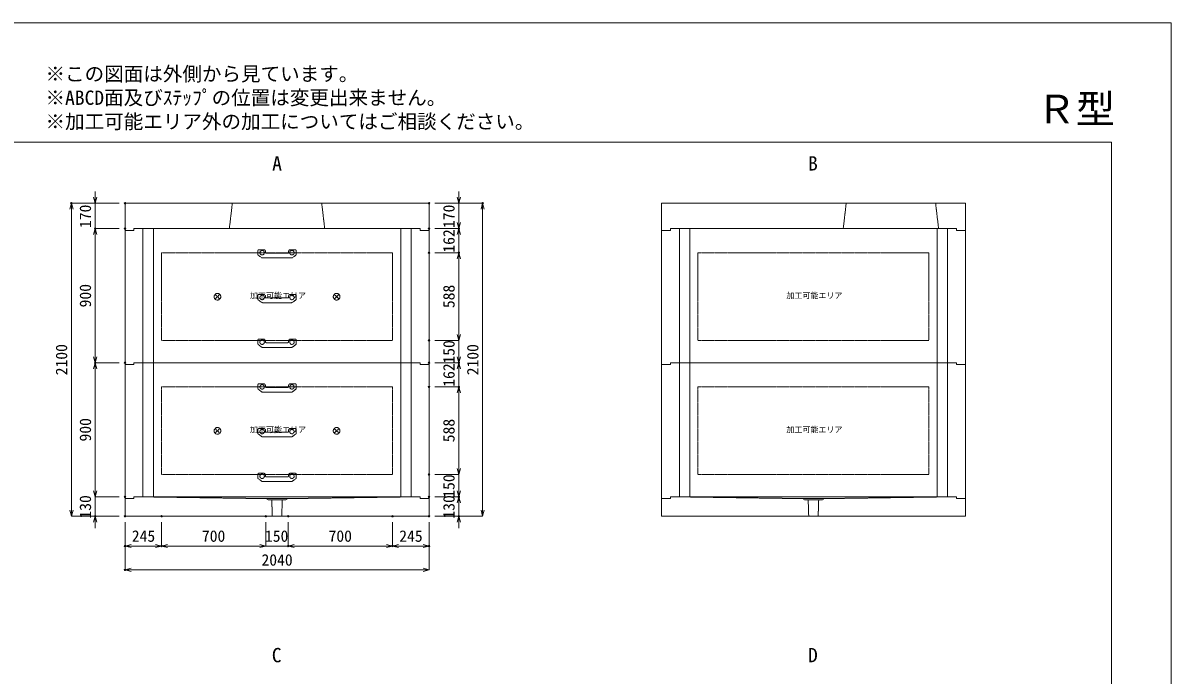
# Model space of a CAD drawing. Units: millimetres, scale not verified. Extents: x -5940 to 5940, y -4200 to 4200.
# Drawn here: x -1765 to 5940, y -176 to 4200 of the extents above; entities that cross this region are included whole.
import ezdxf
from ezdxf.enums import TextEntityAlignment as Align

# ---------------------------------------------------------------- set-up
doc = ezdxf.new("R2010")
doc.units = ezdxf.units.MM
doc.header["$LTSCALE"] = 20
doc.header["$PDMODE"] = 32
doc.header["$PDSIZE"] = 10
doc.linetypes.add('LONG_DASHED1', pattern=[7, 6, -1])
doc.linetypes.add('LONG_DOUBLE_CHAIN', pattern=[21.8, 18, -1, 0.6, -0.6, 0.6, -1])
for name, color, linetype, lineweight in [('0-0_D-TTL', 7, 'Continuous', 9), ('0-1_Defpoints', 7, 'Continuous', 9), ('0-3_D-TTL-TXT', 7, 'Continuous', 9), ('0-4_D-STR-TXT', 7, 'Continuous', 9), ('0-5_D-STR-DIM', 3, 'Continuous', 9), ('0-6_0', 7, 'Continuous', 9), ('0-7_D-STR', 7, 'Continuous', 9), ('0-9_D-STR-STR3', 2, 'LONG_DASHED1', 9), ('0-A_D-STR-STR5', 1, 'LONG_DOUBLE_CHAIN', 9)]:
    doc.layers.add(name, color=color, linetype=linetype, lineweight=lineweight)
doc.styles.add('ＭＳ ゴシック', font='')
doc.styles.get('ＭＳ ゴシック').set_extended_font_data('MS Gothic')

# ---------------------------------------------------------------- blocks, each defined once
blk = doc.blocks.new('A$C4DE05FD1')
at = {"layer": '0-0_D-TTL', "color": 134}
for p, q in [((4000, 76000), (114800, 76000)), ((114800, 76000), (114800, 4000))]:
    blk.add_line(p, q, dxfattribs=at)
at = {"layer": '0-1_Defpoints', "color": 134}
for p, q in [((0, 84000), (118800, 84000)), ((118800, 84000), (118800, 0))]:
    blk.add_line(p, q, dxfattribs=at)
at = {"layer": '0-3_D-TTL-TXT', "style": 'ＭＳ ゴシック'}
for s, p in [('※この図面は外側から見ています。', (43260.9, 79815.7)), ('※ABCD面及びｽﾃｯﾌﾟの位置は変更出来ません。', (43260.9, 78215.7)), ('※加工可能エリア外の加工についてはご相談ください。', (43260.9, 76615.7))]:
    blk.add_text(s, height=962.2, dxfattribs=at).set_placement(p, align=Align.BOTTOM_LEFT)
blk = doc.blocks.new('_Open30')
at = {"layer": '0-6_0'}
blk.add_line((0, 0), (-20, 0), dxfattribs=at)
blk.add_lwpolyline([(-20, 5.36), (0, 0), (-20, -5.36)], dxfattribs=at)
blk = doc.blocks.new('A$C31CA379A')
at = {"layer": '0-4_D-STR-TXT', "style": 'ＭＳ ゴシック'}
for s, p in [('A', (-325.9, -2190.5)), ('B', (35638.6, -2190.5)), ('C', (-351.4, -35190.5)), ('D', (35638.6, -35190.5))]:
    blk.add_text(s, height=962.2, dxfattribs=at).set_placement(p, align=Align.BOTTOM_LEFT)
blk = doc.blocks.new('A$C53D37B31')
at = {"layer": '0-7_D-STR'}
for p, q in [((-20400, 3400), (20400, 3400)), ((-20400, 3400), (-20400, -240)), ((20400, 3400), (20400, -240)), ((-19200, 0), (19200, 0))]:
    blk.add_line(p, q, dxfattribs=at)
at = {"layer": '0-7_D-STR', "linetype": 'LONG_DASHED1'}
for p, q in [((-6000, 3400), (-6400, 0)), ((6000, 3400), (6400, 0))]:
    blk.add_line(p, q, dxfattribs=at)
at = {"layer": '0-7_D-STR'}
for points in [[(-20400, -240), (-19200, -240), (-19200, 0)], [(20400, -240), (19200, -240), (19200, 0)]]:
    blk.add_lwpolyline(points, dxfattribs=at)
blk = doc.blocks.new('A$C4A7D535E')
at = {"layer": '0-7_D-STR'}
blk.add_blockref('A$C53D37B31', (0, 0), dxfattribs=at)
blk = doc.blocks.new('A$C0BCF2A13')
at = {"layer": '0-7_D-STR'}
for p, q in [((-20400, 3400), (20400, 3400)), ((-20400, 3400), (-20400, -240)), ((20400, 3400), (20400, -240)), ((-19200, 0), (19200, 0))]:
    blk.add_line(p, q, dxfattribs=at)
at = {"layer": '0-7_D-STR', "linetype": 'LONG_DASHED1'}
for p, q in [((4400, 3400), (4000, 0)), ((16400, 3400), (16800, 0))]:
    blk.add_line(p, q, dxfattribs=at)
at = {"layer": '0-7_D-STR'}
for points in [[(-20400, -240), (-19200, -240), (-19200, 0)], [(20400, -240), (19200, -240), (19200, 0)]]:
    blk.add_lwpolyline(points, dxfattribs=at)
blk = doc.blocks.new('A$C3C490EB0')
at = {"layer": '0-7_D-STR'}
for p, q in [((0, -2000), (0, -4360)), ((39600, -1760), (1200, -1760)), ((40800, -2000), (40800, -4360)), ((0, -4360), (40800, -4360))]:
    blk.add_line(p, q, dxfattribs=at)
at = {"layer": '0-7_D-STR', "linetype": 'LONG_DASHED1'}
for p, q in [((19000, -2000), (2400, -1760)), ((19200, -2180), (19000, -2000)), ((21800, -2000), (19000, -2000)), ((21600, -2180), (19200, -2180)), ((19764.6, -4360), (19695, -2180)), ((21035.4, -4360), (21105, -2180)), ((21600, -2180), (21800, -2000)), ((21800, -2000), (38400, -1760))]:
    blk.add_line(p, q, dxfattribs=at)
at = {"layer": '0-7_D-STR'}
for points in [[(0, -2000), (1200, -2000), (1200, -1760)], [(40800, -2000), (39600, -2000), (39600, -1760)]]:
    blk.add_lwpolyline(points, dxfattribs=at)
blk = doc.blocks.new('A$C3B9737A5')
at = {"layer": '0-5_D-STR-DIM'}
blk.add_blockref('A$C3C490EB0', (-20400, 1760), dxfattribs=at)
blk = doc.blocks.new('A$C27844A11')
at = {"layer": '0-9_D-STR-STR3'}
for p, q in [((-2560, 1000), (-2560, 453.5)), ((-2515.5, 370.3), (-2060.4, 33.6)), ((-2460, 1100), (-1758.4, 1100)), ((1949.4, 0), (-1949.4, 0)), ((-1559.2, 917.4), (-1542, 721.3)), ((1442.4, 630), (-1442.4, 630)), ((1559.2, 917.4), (1542, 721.3)), ((2460, 1100), (1758.4, 1100)), ((2515.5, 370.3), (2060.4, 33.6)), ((2560, 1000), (2560, 453.5))]:
    blk.add_line(p, q, dxfattribs=at)
for centre in [(-2000, 700), (2000, 700)]:
    blk.add_circle(centre, 300, dxfattribs=at)
for centre, radius, start, end in [((-2460, 1000), 100, 90, 180), ((-2460, 453.5), 100, 180, 236.30993), ((-1949.4, 200), 200, 236.30993, 270), ((-1758.4, 900), 200, 5, 90), ((-1442.4, 730), 100, 185, 270), ((1442.4, 730), 100, 270, 355), ((1758.4, 900), 200, 90, 175), ((1949.4, 200), 200, 270, 303.69007), ((2460, 1000), 100, 0, 90), ((2460, 453.5), 100, 303.69007, 0)]:
    blk.add_arc(centre, radius, start, end, dxfattribs=at)
blk = doc.blocks.new('A$C12022DF9')
at = {"layer": '0-7_D-STR'}
for p, q in [((-19200, 0), (19200, 0)), ((-20400, -240), (-20400, -18240)), ((20400, -240), (20400, -18240)), ((-19200, -18000), (19200, -18000))]:
    blk.add_line(p, q, dxfattribs=at)
at = {"layer": '0-7_D-STR', "linetype": 'LONG_DASHED1'}
for p, q in [((-18000, -18000), (-18000, 0)), ((-16600, -18000), (-16600, 0)), ((16600, -18000), (16600, 0)), ((18000, -18000), (18000, 0))]:
    blk.add_line(p, q, dxfattribs=at)
at = {"layer": '0-7_D-STR'}
for points in [[(-20400, -240), (-19200, -240), (-19200, 0)], [(20400, -240), (19200, -240), (19200, 0)], [(-20400, -18240), (-19200, -18240), (-19200, -18000)], [(20400, -18240), (19200, -18240), (19200, -18000)]]:
    blk.add_lwpolyline(points, dxfattribs=at)
at = {"layer": '0-A_D-STR-STR5'}
for p, q in [((15500, -3240), (15500, -15000)), ((15500, -15000), (-15500, -15000))]:
    blk.add_line(p, q, dxfattribs=at)
blk.add_lwpolyline([(15500, -3240), (-15500, -3240), (-15500, -15000)], dxfattribs=at)
blk = doc.blocks.new('A$C1C640AAB')
at = {"layer": '0-A_D-STR-STR5'}
for p, q in [((-318.2, -318.2), (318.2, 318.2)), ((-318.2, 318.2), (318.2, -318.2))]:
    blk.add_line(p, q, dxfattribs=at)
blk.add_circle((0, 0), 450, dxfattribs=at)
blk = doc.blocks.new('A$C5b209715')
at = {"layer": '0-7_D-STR'}
blk.add_blockref('A$C12022DF9', (0, 0), dxfattribs=at)
at = {"layer": '0-A_D-STR-STR5'}
for p in [(-8000, -9140), (8000, -9140)]:
    blk.add_blockref('A$C1C640AAB', p, dxfattribs=at)

msp = doc.modelspace()

# ---------------------------------------------------------------- linework, layer by layer
at = {"layer": '0-1_Defpoints'}
for p in [(-1440, 2990), (-1080, 2990), (-1080, 2990), (960, 2990), (1320, 2990), (-1280, 2820), (-1280, 2820), (-1080, 2820), (960, 2820), (1160, 2820), (960, 2658), (1160, 2658), (960, 2070), (960, 2070), (-1280, 1920), (-1080, 1920), (960, 1920), (960, 1920), (1160, 1920), (960, 1758), (1160, 1758), (960, 1170), (960, 1170), (-1080, 1020), (960, 1020), (1160, 1020), (-1280, 890), (-1080, 890), (-1080, 890), (-1080, 890), (-835, 890), (-135, 890), (15, 890), (715, 890), (960, 890), (960, 890), (1160, 890), (-1080, 690), (-835, 690), (15, 690), (715, 690), (960, 690), (-1080, 530)]:
    msp.add_point(p, dxfattribs=at)
at = {"layer": '0-5_D-STR-DIM'}
for p, q in [((-1280, 3030), (-1280, 3070)), ((1160, 3030), (1160, 3070)), ((-1120, 2990), (-1440, 2990)), ((-1440, 930), (-1440, 2950)), ((-1120, 2990), (-1280, 2990)), ((-1280, 2990), (-1280, 2820)), ((1000, 2990), (1160, 2990)), ((1000, 2990), (1320, 2990)), ((1160, 2990), (1160, 2820)), ((1320, 930), (1320, 2950)), ((1160, 2860), (1160, 2900)), ((-1120, 2820), (-1280, 2820)), ((-1120, 2820), (-1280, 2820)), ((-1280, 2780), (-1280, 2740)), ((-1280, 1960), (-1280, 2780)), ((1000, 2820), (1160, 2820)), ((1000, 2820), (1160, 2820)), ((1160, 2658), (1160, 2820)), ((1160, 2780), (1160, 2740)), ((1000, 2658), (1160, 2658)), ((1000, 2658), (1160, 2658)), ((1160, 2618), (1160, 2578)), ((1160, 2110), (1160, 2618)), ((1160, 2110), (1160, 2150)), ((1000, 2070), (1160, 2070)), ((1000, 2070), (1160, 2070)), ((1160, 2070), (1160, 1920)), ((1160, 1960), (1160, 2000)), ((-1120, 1920), (-1280, 1920)), ((-1120, 1920), (-1280, 1920)), ((-1280, 1060), (-1280, 1880)), ((1000, 1920), (1160, 1920)), ((1000, 1920), (1160, 1920)), ((1160, 1758), (1160, 1920)), ((1160, 1880), (1160, 1840)), ((1000, 1758), (1160, 1758)), ((1000, 1758), (1160, 1758)), ((1160, 1718), (1160, 1678)), ((1160, 1210), (1160, 1718)), ((1160, 1210), (1160, 1250)), ((1000, 1170), (1160, 1170)), ((1000, 1170), (1160, 1170)), ((1160, 1170), (1160, 1020)), ((-1280, 1060), (-1280, 1100)), ((1160, 1060), (1160, 1100)), ((-1120, 1020), (-1280, 1020)), ((-1120, 1020), (-1280, 1020)), ((-1280, 1020), (-1280, 890)), ((1000, 1020), (1160, 1020)), ((1000, 1020), (1160, 1020)), ((1160, 1020), (1160, 890)), ((1160, 980), (1160, 940)), ((-1120, 890), (-1440, 890)), ((-1120, 890), (-1280, 890)), ((-1280, 850), (-1280, 810)), ((-1080, 850), (-1080, 530)), ((-1080, 850), (-1080, 690)), ((-835, 850), (-835, 690)), ((-835, 850), (-835, 690)), ((-135, 850), (-135, 690)), ((-135, 850), (-135, 690)), ((15, 850), (15, 690)), ((15, 850), (15, 690)), ((715, 850), (715, 690)), ((715, 850), (715, 690)), ((960, 850), (960, 690)), ((960, 850), (960, 530)), ((1000, 890), (1160, 890)), ((1000, 890), (1320, 890)), ((1160, 850), (1160, 810)), ((-875, 690), (-1040, 690)), ((-175, 690), (-795, 690)), ((-175, 690), (-215, 690)), ((-135, 690), (15, 690)), ((55, 690), (95, 690)), ((55, 690), (675, 690)), ((755, 690), (920, 690)), ((920, 530), (-1040, 530))]:
    msp.add_line(p, q, dxfattribs=at)

# ---------------------------------------------------------------- block references
at = {"layer": '0-0_D-TTL', "xscale": 0.1, "yscale": 0.1}
msp.add_blockref('A$C4DE05FD1', (-5940, -4200), dxfattribs=at)
at = {"layer": '0-4_D-STR-TXT', "xscale": 0.1, "yscale": 0.1}
msp.add_blockref('A$C31CA379A', (-60, 3400), dxfattribs=at)
at = {"layer": '0-5_D-STR-DIM', "xscale": 2, "yscale": 2}
for p, rotation in [((-1280, 2990), 270), ((1160, 2990), 270), ((-1440, 2990), 90), ((1320, 2990), 90), ((1160, 2820), 270), ((-1280, 2820), 90), ((-1280, 2820), 90), ((1160, 2820), 90), ((1160, 2658), 90), ((1160, 2658), 90), ((1160, 2070), 270), ((1160, 2070), 270), ((-1280, 1920), 270), ((1160, 1920), 270), ((-1280, 1920), 90), ((1160, 1920), 90), ((1160, 1758), 90), ((1160, 1758), 90), ((1160, 1170), 270), ((1160, 1170), 270), ((-1280, 1020), 270), ((-1280, 1020), 270), ((1160, 1020), 270), ((1160, 1020), 90), ((-1440, 890), 270), ((1320, 890), 270), ((-1280, 890), 90), ((1160, 890), 90), ((-1080, 690), 180), ((-835, 690), 180), ((15, 690), 180), ((15, 690), 180), ((715, 690), 180), ((-1080, 530), 180)]:
    msp.add_blockref('_Open30', p, dxfattribs=dict(at, rotation=rotation))
at = {"layer": '0-5_D-STR-DIM'}
for name, p, xscale, yscale in [('A$C3B9737A5', (-60, 1020), 0.05, 0.05), ('A$C3B9737A5', (3540, 1020), 0.05, 0.05), ('_Open30', (-835, 690), 2, 2), ('_Open30', (-135, 690), 2, 2), ('_Open30', (-135, 690), 2, 2), ('_Open30', (715, 690), 2, 2), ('_Open30', (960, 690), 2, 2), ('_Open30', (960, 530), 2, 2)]:
    msp.add_blockref(name, p, dxfattribs=dict(at, xscale=xscale, yscale=yscale))
at = {"layer": '0-7_D-STR', "xscale": 0.05, "yscale": 0.05}
for name, p in [('A$C4A7D535E', (-60, 2820)), ('A$C0BCF2A13', (3540, 2820)), ('A$C5b209715', (-60, 2820)), ('A$C12022DF9', (3540, 2820)), ('A$C5b209715', (-60, 1920)), ('A$C12022DF9', (3540, 1920))]:
    msp.add_blockref(name, p, dxfattribs=at)
at = {"layer": '0-9_D-STR-STR3', "xscale": 0.05, "yscale": 0.05}
for p in [(-60, 2623), (-60, 2323), (-60, 2023), (-60, 1723), (-60, 1423), (-60, 1123)]:
    msp.add_blockref('A$C27844A11', p, dxfattribs=at)

# ---------------------------------------------------------------- texts
at = {"layer": '0-3_D-TTL-TXT', "style": 'ＭＳ ゴシック'}
msp.add_text('Ｒ型', height=192.4, dxfattribs=at).set_placement((5039.32, 3469.09), align=Align.BOTTOM_LEFT)
at = {"layer": '0-5_D-STR-DIM', "style": 'ＭＳ ゴシック'}
for s, p in [('170', (-1285.2, 2823.96)), ('170', (1154.8, 2823.96)), ('162', (1154.8, 2658.8)), ('900', (-1285.2, 2291.4)), ('588', (1154.8, 2286.4)), ('2100', (-1445.2, 1835.6)), ('150', (1154.8, 1913.96)), ('2100', (1314.8, 1835.6)), ('162', (1154.8, 1758.8)), ('900', (-1285.2, 1391.4)), ('588', (1154.8, 1386.4)), ('150', (1154.8, 1013.96)), ('130', (-1285.2, 873.96)), ('130', (1154.8, 873.96))]:
    msp.add_text(s, height=76.98, rotation=90, dxfattribs=at).set_placement(p, align=Align.BOTTOM_LEFT)
for s, p in [('245', (-1034.86, 695.2)), ('700', (-564.2, 695.2)), ('150', (-141.04, 695.2)), ('700', (285.8, 695.2)), ('245', (760.14, 695.2)), ('2040', (-164.4, 535.2))]:
    msp.add_text(s, height=76.98, dxfattribs=at).set_placement(p, align=Align.BOTTOM_LEFT)
at = {"layer": '0-A_D-STR-STR5', "style": 'ＭＳ ゴシック'}
for p in [(-241.7, 2339.98), (3358.3, 2339.98), (-241.7, 1439.98), (3358.3, 1439.98)]:
    msp.add_text('加工可能エリア', height=38.42, dxfattribs=at).set_placement(p, align=Align.BOTTOM_LEFT)

doc.saveas('drawing.dxf')
